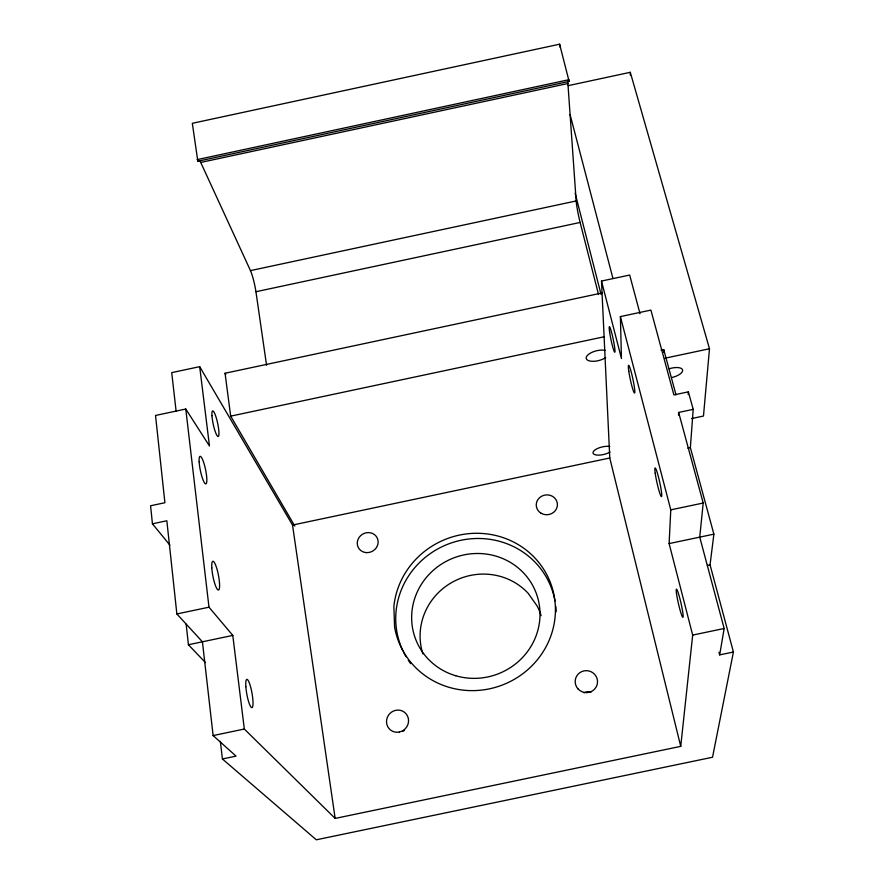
<?xml version="1.0" encoding="UTF-8"?>
<svg xmlns="http://www.w3.org/2000/svg" width="884" height="884" viewBox="0 0 884 884"><rect width="100%" height="100%" fill="white"/><g stroke="black" fill="none" stroke-linecap="round" stroke-linejoin="round"><path stroke-width="1.33" d="M663.63 352.296L663.718 349.567L661.044 350.13M169.905 545.119L152.435 523.814L150.578 505.77L164.91 502.731L155.529 415.458L185.773 409.027L208.989 607.186L232.79 635.408L244.327 729.035L335.158 818.418L680.735 746.361L692.68 635.088L669.111 543.583L670.779 509.858L620.391 316.594L650.9 310.096L673.895 394.916L688.371 391.844L693.2 409.358L690.371 447.624L713.885 534.157L710.051 564.843L733.422 652.016L712.537 757.245L316.306 839.8L222.414 758.969L220.37 741.356M678.492 415.16L678.647 412.441L693.2 409.358M688.194 394.54L688.371 391.844M568.224 85.649L630.292 72.311L709.487 348.76L703.476 416.044L691.553 418.574M678.647 412.441L703.2 503.029L699.741 537.129L724.162 628.491L719.675 654.889L733.422 652.016M197.828 161.242L192.325 123.307L559.616 44.2L569.108 81.416L197.828 161.242L197.928 160.579M197.088 159.639L568.987 79.682M199.64 160.523A18.785 2.718 76.6 0 1 200.723 162.446L567.904 83.516A18.851 1.702 78.9 0 1 567.948 80.676M200.723 162.446L250.47 270.615L576.169 200.955L567.904 83.516M266.559 365.247L255.94 291.72L580.114 222.459L598.545 294.571M335.158 818.418L292.527 525.063L199.685 366.661L171.717 372.628L176.093 410.983M680.735 746.361L609.772 458L601.496 281.057L629.684 275.046L640.027 313.721M294.814 526.091L230.68 416.143L225.055 373.247L602.556 292.858M230.68 416.143L604.192 336.76M665.055 358.186L709.487 348.76M152.435 523.814L166.844 520.764L176.866 613.96L202.425 641.795L213.121 735.576L236.039 756.118L222.414 758.969M292.527 525.063L609.772 458M687.862 448.155L690.371 447.624M176.866 613.96L208.989 607.186M670.779 509.858L703.2 503.029M186.159 624.203L188.425 644.745L232.79 635.408M669.111 543.583L713.885 534.157M707.366 565.406L710.051 564.843M213.121 735.576L244.327 729.035M692.68 635.088L724.162 628.491M188.425 644.745L205.431 662.58M185.773 409.027L209.464 446L199.685 366.661M225.055 373.247L225.796 374.573M568.832 80.82L569.108 81.416M663.718 349.567L676.028 394.883M718.979 652.248L719.675 654.889M570.092 114.6L612.944 278.438M601.496 281.057L621.452 358.539L620.391 316.594M575.141 193.264L601.087 294.516M559.616 44.2L559.815 46.951M630.292 72.311L630.314 75.063M402.916 650.757A80.676 77.615 -22.3 0 1 452.21 542.632A80.676 77.615 -22.3 0 1 554.986 600.91M555.771 606.302A80.676 77.615 -22.3 0 1 556.169 611.772M410.673 663.619A80.676 77.615 -22.3 0 1 408.286 660.249M406.099 656.757A80.676 77.615 -22.3 0 1 403.502 651.972M422.895 653.895A62.145 60.112 -23.3 0 1 451.492 582.655A62.145 60.112 -23.3 0 1 528.124 593.263L537.14 606.015A62.145 60.112 -23.3 0 1 541.13 615.695M250.47 270.615A16.509 2.166 77.3 0 1 255.94 291.72M580.114 222.459A16.564 1.348 78.4 0 1 576.169 200.955M605.706 357.611A11.625 5.017 -14 0 1 589.672 360.981A11.625 5.017 -14 0 1 589.341 353.777A11.625 5.017 -14 0 1 605.374 350.407M610.048 452.011A10.166 3.856 -13.4 0 1 596.015 454.951A10.166 3.856 -13.4 0 1 595.761 449.426A10.166 3.856 -13.4 0 1 609.794 446.475M669.144 368.816A11.183 4.586 -15 0 1 682.581 369.899A11.183 4.586 -15 0 1 671.575 377.578M584.004 692.802A10.674 10.52 20.2 0 1 591.208 691.94M402.971 731.311A10.774 10.365 -52.8 0 1 404.563 730.339M394.573 626.933L393.877 606.512A81.416 78.212 -22.1 0 1 515.659 543.13A81.416 78.212 -22.1 0 1 520.212 675.597A81.416 78.212 -22.1 0 1 394.573 626.933M455.702 675.73A64.532 62.079 -22.3 0 0 538.676 601.584A64.532 62.079 -22.3 0 0 433.105 570.478A64.532 62.079 -22.3 0 0 455.702 675.73M676.514 593.606A14.409 1.304 77.1 0 0 682.459 616.899A14.409 1.304 77.1 0 0 680.017 599.098A14.409 1.304 77.1 0 0 676.514 593.606M655.221 473.316A14.685 1.392 77.5 0 0 661.188 496.443A14.685 1.392 77.5 0 0 658.469 477.017A14.685 1.392 77.5 0 0 655.221 473.316M199.143 461.768A14.111 2.652 78.2 0 0 205.397 483.802A14.111 2.652 78.2 0 0 204.359 464.652A14.111 2.652 78.2 0 0 199.143 461.768M211.961 415.734A13.061 2.265 77.9 0 0 217.696 436.353A13.061 2.265 77.9 0 0 216.624 419.071A13.061 2.265 77.9 0 0 211.961 415.734M211.806 567.848A14.63 2.807 79 0 0 218.204 590.026A14.63 2.807 79 0 0 217 569.141A14.63 2.807 79 0 0 211.806 567.848M578.125 689.023A11.183 10.984 12 0 0 597.009 685.023A11.183 10.984 12 0 0 583.915 670.901A11.183 10.984 12 0 0 578.125 689.023M399.38 732.018A11.282 10.818 -49.1 0 0 406.032 713.753A11.282 10.818 -49.1 0 0 387.203 717.742A11.282 10.818 -49.1 0 0 399.38 732.018M541.063 513.217A10.586 9.912 -7 0 0 557.395 505.173A10.586 9.912 -7 0 0 542.036 496.034A10.586 9.912 -7 0 0 541.063 513.217M366.639 552.622A10.608 9.846 -28 0 0 377.225 537.958A10.608 9.846 -28 0 0 359.224 537.262A10.608 9.846 -28 0 0 366.639 552.622M245.862 686.713A14.354 2.63 79.8 0 0 251.907 707.642A14.354 2.63 79.8 0 0 250.393 686.15A14.354 2.63 79.8 0 0 245.862 686.713M628.8 371.291A14.177 1.315 77.9 0 0 634.403 392.993A14.177 1.315 77.9 0 0 631.541 373.258A14.177 1.315 77.9 0 0 628.8 371.291M609.662 332.417A13.116 1.127 78.1 0 0 614.723 352.241A13.116 1.127 78.1 0 0 611.905 333.644A13.116 1.127 78.1 0 0 609.662 332.417"/></g></svg>
